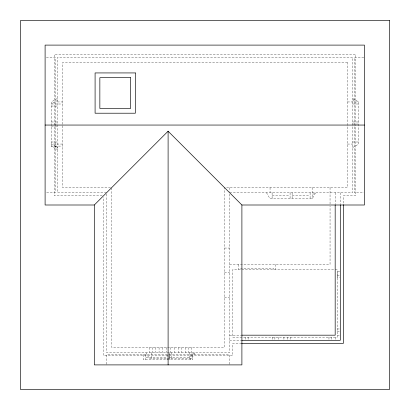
<?xml version="1.0" encoding="UTF-8"?>
<svg xmlns="http://www.w3.org/2000/svg" width="410" height="410" viewBox="0 0 410 410"><rect width="100%" height="100%" fill="white"/><g stroke="black" fill="none" stroke-linecap="round" stroke-linejoin="round"><path stroke-width="0.31" stroke-dasharray="2.05 1.54" d="M145.868 352.6L149.419 358.75L191.516 358.75L195.068 352.6L191.516 354.65M266.5 192.7L270.052 198.85L312.148 198.85L315.7 192.7L312.148 194.75M57.4 98.405L51.25 101.952L51.25 146.098L57.4 149.65L55.35 146.098M57.4 100.45L51.25 104.002L62.525 104.002M352.6 147.605L358.75 144.053L358.75 101.952L352.6 98.405L354.65 101.952M46.381 57.472L55.35 57.472L55.35 192.628L46.381 192.628M363.813 57.472L354.199 57.472L354.199 192.628L363.813 192.628M57.4 101.952L62.525 101.952M347.475 101.952L358.75 101.952M352.6 104.002L358.75 104.002M51.25 106.052L57.4 106.052M51.25 121.98L57.4 121.98M352.6 121.98L358.75 121.98M54.325 124.025L57.4 124.025M352.6 124.03L358.75 124.03M51.25 126.075L57.4 126.075M51.25 142.003L57.4 142.003M352.6 142.003L358.75 142.003M62.525 144.053L51.25 144.048L57.4 147.605L55.35 144.053M347.475 144.053L352.6 144.053M51.25 146.098L62.525 146.098M102.249 195.775L54.325 195.775L54.325 54.325L355.675 54.325L355.675 195.775L343.375 195.775L343.375 204.718M272.102 195.775L290.075 195.775M292.125 195.775L310.098 195.775M224.475 248.05L229.6 248.05M229.6 264.45L330.05 264.45L330.05 206.153M339.685 271.625L337.225 271.625L337.225 277.831L339.685 277.831M224.475 272.65L229.6 272.65M337.225 275.535L339.685 275.535M224.475 297.25L229.6 297.25M337.225 328.969L340.3 328.969M337.225 331.265L339.685 331.265M229.6 335.175L241.116 335.175M337.225 335.175L340.3 335.175M229.6 340.3L241.116 340.3M241.633 343.375L232.675 343.375L232.675 355.675L103.525 355.675L103.525 197.056M145.837 357.212L167.075 357.212M169.125 357.212L190.363 357.212M340.3 192.7L340.3 204.2M335.175 192.7L335.175 204.2M335.175 337.225L335.175 340.044M331.265 337.225L331.265 339.685M330.05 187.575L330.05 205.512M328.969 337.225L328.969 339.685M312.148 187.575L312.148 198.85M310.098 192.7L310.098 198.85M292.125 192.7L292.125 198.85M290.131 337.225L290.131 340.3M290.075 192.7L290.075 198.85M287.835 337.225L287.835 339.685M283.925 337.225L283.925 340.3M278.8 337.225L278.8 339.685M275.725 264.45L275.725 269.575M274.89 337.225L274.89 339.685M273.675 269.575L273.675 268.55L240.875 268.55L240.875 269.575M272.594 337.225L272.594 339.685M272.102 192.7L272.102 198.85M270.052 187.575L270.052 192.7M248.106 337.225L248.106 340.3M245.81 337.225L245.81 339.685M238.825 264.45L238.825 269.575M229.6 187.575L229.6 191.419M229.528 364.259L229.528 354.65L106.672 354.65L106.672 364.259M192.7 354.65L192.7 359.775L143.5 359.775L143.5 354.65M191.516 347.475L191.516 358.75M190.363 354.65L190.363 359.775M189.466 352.6L189.466 358.75M188.585 347.475L188.585 352.6M185.346 347.475L185.346 352.6M181.85 347.475L181.85 352.6M178.165 347.475L178.165 352.6M174.352 347.475L174.352 352.6M171.493 352.6L171.493 358.75M170.468 347.475L170.468 352.6M169.443 352.6L169.443 358.75M169.125 354.65L169.125 359.775M167.075 354.65L167.075 359.775M166.588 347.475L166.588 352.6M162.77 347.475L162.77 352.6M159.085 347.475L159.085 352.6M155.595 347.475L155.595 352.6M152.351 347.475L152.351 352.6M151.469 352.6L151.469 358.75M149.419 347.475L149.419 352.6M145.837 354.65L145.837 359.775M352.6 57.4L57.4 57.4L57.4 192.7L106.6 192.7L106.6 352.6L229.6 352.6L229.6 192.7L352.6 192.7L352.6 57.4M347.475 62.525L62.525 62.525L62.525 187.575L111.725 187.575L111.725 347.475L224.475 347.475L224.475 187.575L347.475 187.575L347.475 62.525M337.225 269.575L232.675 269.575L232.675 337.225L337.225 337.225L337.225 269.575"/><path stroke-width="0.61" d="M94.3 205L168.1 131.2L241.9 205L241.9 364.9L94.3 364.9L94.3 205L45.1 205L45.1 45.1L364.449 45.1L364.449 205L241.9 205M45.1 125.05L364.449 125.05M241.756 335.175L335.175 335.175L335.175 204.841M241.756 340.3L340.3 340.3L340.3 204.841M241.633 343.375L343.375 343.375L343.375 204.718M168.1 131.2L168.1 364.9M389.5 20.5L20.5 20.5L20.5 389.5L389.5 389.5L389.5 20.5M135.361 72.934L95.089 72.934L95.089 113.211L135.361 113.211L135.361 72.934M130.6 77.695L99.85 77.695L99.85 108.445L130.6 108.445L130.6 77.695"/></g></svg>
